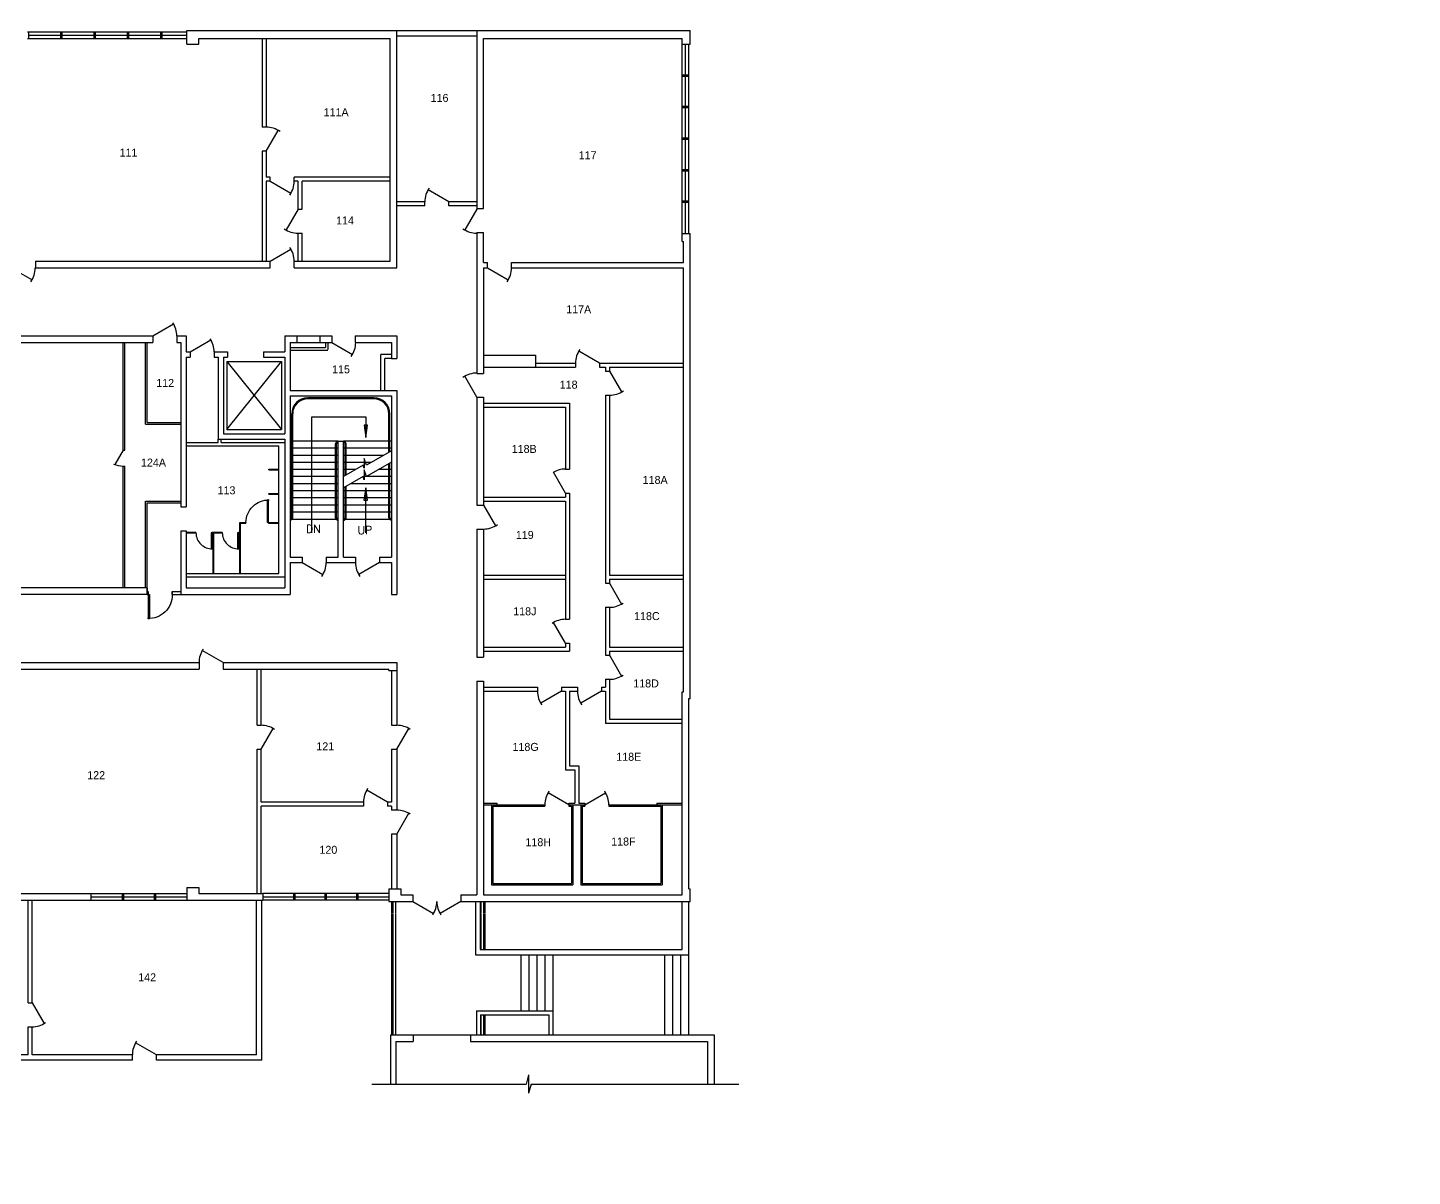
# Model space of a CAD drawing. Header units: inches. Extents: x -34849 to 37501, y -26482 to 39290.
# Drawn here: x 1881 to 3958, y 9055 to 10777 of the extents above; entities that cross this region are included whole.
import ezdxf
from ezdxf.enums import TextEntityAlignment as Align

# ---------------------------------------------------------------- set-up
doc = ezdxf.new("R2010")
doc.units = ezdxf.units.IN
doc.header["$MEASUREMENT"] = 0
doc.linetypes.add('HIDDEN', pattern=[0.125, 0.0625, -0.0625])
for name, color, linetype in [('035$02DOORS', 150, 'Continuous'), ('035$02LOD', 251, 'Continuous'), ('035$02OFFICE', 7, 'Continuous'), ('035$02OUT', 7, 'Continuous'), ('035$02WAL', 7, 'Continuous'), ('035$04OFF', 7, 'Continuous')]:
    doc.layers.add(name, color=color, linetype=linetype)
doc.styles.add('ROMANS', font='romans')

# ---------------------------------------------------------------- blocks, each defined once
blk = doc.blocks.new('OFFICE')
at = {"color": 2, "linetype": 'Continuous'}
blk.add_attdef('OFFICE', text='', height=12, dxfattribs=at).set_placement((0, 0), align=Align.MIDDLE)

msp = doc.modelspace()

# ---------------------------------------------------------------- linework, layer by layer
at = {"layer": '035$02DOORS'}
for p, q in [((2238.9, 10592.1, 0), (2256.9, 10623.3, 0)), ((2244.9, 10547.1, 0), (2276.1, 10529.1, 0)), ((2512.9, 10516.1, 0), (2481.7, 10534.1, 0)), ((2286.9, 10505.1, 0), (2268.9, 10474, 0)), ((2554.9, 10505.2, 0), (2536.9, 10474.1, 0)), ((2244.9, 10427.1, 0), (2276.1, 10445.1, 0)), ((1856.5, 10417.1, 0), (1887.7, 10399.1, 0)), ((2570.9, 10417.1, 0), (2602.1, 10399.1, 0)), ((2068.9, 10315.1, 0), (2100.1, 10333.1, 0)), ((2124.9, 10291.1, 0), (2156.1, 10309.1, 0)), ((2337.2, 10305.1, 0), (2368.4, 10287.1, 0)), ((2738.9, 10274.1, 0), (2707.7, 10292.1, 0)), ((2753.9, 10262.1, 0), (2771.9, 10231, 0)), ((2554.9, 10223.4, 0), (2536.9, 10254.5, 0)), ((2024.4, 10143.9, 0), (2011.9, 10122.2, 0)), ((2687.9, 10079.4, 0), (2669.9, 10110.5, 0)), ((2240.8, 10035.1, 0), (2240.8, 10069.1, 0)), ((2242.5, 10069.1, 0), (2240.8, 10069.1, 0)), ((2242.5, 10035.1, 0), (2242.5, 10069.1, 0)), ((2564.9, 10061.4, 0), (2582.9, 10030.2, 0)), ((2242.5, 10035.1, 0), (2240.8, 10035.1, 0)), ((2157.7, 10019.8, 0), (2156.5, 10019.8, 0)), ((2156.5, 10019.8, 0), (2156.5, 9995.8, 0)), ((2157.7, 10019.8, 0), (2157.7, 9995.8, 0)), ((2197.2, 10019.8, 0), (2196, 10019.8, 0)), ((2196, 10019.8, 0), (2196, 9995.8, 0)), ((2197.2, 10019.8, 0), (2197.2, 9995.8, 0)), ((2157.7, 9995.8, 0), (2156.5, 9995.8, 0)), ((2197.2, 9995.8, 0), (2196, 9995.8, 0)), ((2292.9, 9975.1, 0), (2324.1, 9957.1, 0)), ((2408.9, 9975.1, 0), (2377.7, 9957.1, 0)), ((2753.9, 9944.1, 0), (2771.9, 9913, 0)), ((2062.1, 9927.1, 0), (2062.1, 9891.1, 0)), ((2062.1, 9927.1, 0), (2063.9, 9927.1, 0)), ((2063.9, 9927.1, 0), (2063.9, 9891.1, 0)), ((2062.1, 9891.1, 0), (2063.9, 9891.1, 0)), ((2687.9, 9854.1, 0), (2669.9, 9885.3, 0)), ((2174.2, 9825.1, 0), (2143, 9843.1, 0)), ((2753.9, 9836.1, 0), (2771.9, 9805, 0)), ((2681.9, 9782.1, 0), (2650.7, 9764.1, 0)), ((2741.9, 9782.1, 0), (2710.7, 9764.1, 0)), ((2231.2, 9695.1, 0), (2249.2, 9726.3, 0)), ((2434.9, 9695.1, 0), (2452.9, 9726.3, 0)), ((2420.9, 9615.9, 0), (2389.7, 9633.9, 0)), ((2692.9, 9611.9, 0), (2661.7, 9629.9, 0)), ((2716.9, 9611.9, 0), (2748.1, 9629.9, 0)), ((2434.9, 9567.9, 0), (2452.9, 9599.1, 0)), ((2458.9, 9466.9, 0), (2490.1, 9448.9, 0)), ((2530.9, 9466.9, 0), (2499.7, 9448.9, 0)), ((1887.7, 9314.9, 0), (1905.7, 9283.7, 0)), ((2074.2, 9236.9, 0), (2043, 9254.9, 0))]:
    msp.add_line(p, q, dxfattribs=at)
for centre, start, end in [((2238.9, 10592.1, 0), 54.7411, 90), ((2244.9, 10547.1, 0), 324.7411, 0), ((2512.9, 10516.1, 0), 144.7411, 180), ((2286.9, 10505.1, 0), 234.7411, 270), ((2554.9, 10505.2, 0), 234.7411, 270), ((2244.9, 10427.1, 0), 0, 35.2589), ((1856.5, 10417.1, 0), 324.7411, 0), ((2570.9, 10417.1, 0), 324.7411, 0), ((2068.9, 10315.1, 0), 0, 33.1662), ((2124.9, 10291.1, 0), 0, 33.1662), ((2337.2, 10305.1, 0), 324.7411, 0), ((2738.9, 10274.1, 0), 144.7411, 180), ((2554.9, 10223.4, 0), 90, 125.2589), ((2753.9, 10262.1, 0), 270, 305.2589), ((2024.4, 10155.9, 0), 246.5644, 270), ((2687.9, 10079.4, 0), 90, 121.28), ((2564.9, 10061.4, 0), 270, 305.2589), ((2292.9, 9975.1, 0), 324.7411, 0), ((2408.9, 9975.1, 0), 180, 215.2589), ((2753.9, 9944.1, 0), 270, 304.2232), ((2687.9, 9854.1, 0), 90, 124.2232), ((2174.2, 9825.1, 0), 145.7768, 180), ((2753.9, 9836.1, 0), 270, 304.2232), ((2681.9, 9782.1, 0), 180, 214.2232), ((2741.9, 9782.1, 0), 180, 214.2232), ((2231.2, 9695.1, 0), 55.7768, 90), ((2434.9, 9695.1, 0), 55.7768, 90), ((2420.9, 9615.9, 0), 145.7768, 180), ((2692.9, 9611.9, 0), 145.7768, 180), ((2716.9, 9611.9, 0), 0, 34.2232), ((2434.9, 9567.9, 0), 55.7768, 90), ((2458.9, 9466.9, 0), 325.7768, 0), ((2530.9, 9466.9, 0), 180, 214.2232), ((1887.7, 9314.9, 0), 270, 304.2232), ((2074.2, 9236.9, 0), 145.7768, 180)]:
    msp.add_arc(centre, 36, start, end, dxfattribs=at)
at = {"layer": '035$02DOORS', "extrusion": (0, 0, -1)}
for centre, major_axis, start_param, end_param in [((2242.5, 10035.1, 0), (-24, 24), 5.497787, 7.098376), ((2062.1, 9927.1, 0), (25.5, 25.5), 0.785398, 2.385987)]:
    msp.add_ellipse(centre, major_axis=major_axis, ratio=1, start_param=start_param, end_param=end_param, dxfattribs=at)
at = {"layer": '035$02DOORS'}
for centre in [(2157.7, 10019.8, 0), (2197.2, 10019.8, 0)]:
    msp.add_ellipse(centre, major_axis=(-17, 17), ratio=1, start_param=0.785398, end_param=2.385987, dxfattribs=at)
at = {"layer": '035$02LOD'}
for p, q in [((1882.7, 10771.1, 0), (1930.7, 10771.1, 0)), ((1882.7, 10766.1, 0), (1930.7, 10766.1, 0)), ((1882.7, 10761.1, 0), (1930.7, 10761.1, 0)), ((1932.7, 10771.1, 0), (1980.7, 10771.1, 0)), ((1932.7, 10766.2, 0), (1980.7, 10766.2, 0)), ((1932.7, 10761.1, 0), (1980.7, 10761.1, 0)), ((1982.7, 10771.1, 0), (2030.7, 10771.1, 0)), ((1982.7, 10766.2, 0), (2030.7, 10766.2, 0)), ((1982.7, 10761.1, 0), (2030.7, 10761.1, 0)), ((2032.7, 10771.1, 0), (2080.7, 10771.1, 0)), ((2032.7, 10766.2, 0), (2080.7, 10766.2, 0)), ((2032.7, 10761.1, 0), (2080.7, 10761.1, 0)), ((2082.7, 10771.1, 0), (2119.9, 10771.1, 0)), ((2082.7, 10766.3, 0), (2119.7, 10766.3, 0)), ((2082.7, 10761.1, 0), (2119.9, 10761.1, 0)), ((2862.9, 10706.1, 0), (2862.9, 10752.4, 0)), ((2867.9, 10706.1, 0), (2867.9, 10752.4, 0)), ((2872.9, 10706.1, 0), (2872.9, 10752.4, 0)), ((2862.9, 10658.9, 0), (2862.9, 10704.1, 0)), ((2867.9, 10658.9, 0), (2867.9, 10704.1, 0)), ((2872.9, 10658.9, 0), (2872.9, 10704.1, 0)), ((2862.9, 10611.6, 0), (2862.9, 10656.9, 0)), ((2867.9, 10611.6, 0), (2867.9, 10656.9, 0)), ((2872.9, 10611.6, 0), (2872.9, 10656.9, 0)), ((2862.9, 10564.4, 0), (2862.9, 10609.6, 0)), ((2867.9, 10564.4, 0), (2867.9, 10609.6, 0)), ((2872.9, 10564.4, 0), (2872.9, 10609.6, 0)), ((2862.9, 10517.1, 0), (2862.9, 10562.4, 0)), ((2867.9, 10517.1, 0), (2867.9, 10562.4, 0)), ((2872.9, 10517.1, 0), (2872.9, 10562.4, 0)), ((2862.9, 10468.9, 0), (2862.9, 10515.1, 0)), ((2867.9, 10468.9, 0), (2867.9, 10515.1, 0)), ((2872.9, 10468.9, 0), (2872.9, 10515.1, 0)), ((2180.1, 10276.7, 0), (2261.8, 10276.7, 0)), ((2180.1, 10174.6, 0), (2261.8, 10276.7, 0)), ((2180.1, 10276.7, 0), (2261.8, 10174.6, 0)), ((2180.1, 10276.7, 0), (2180.1, 10174.6, 0)), ((2261.8, 10276.7, 0), (2261.8, 10174.6, 0)), ((2400.6, 10222.1, 0), (2301.2, 10222.1, 0)), ((2400.6, 10220.6, 0), (2301.2, 10220.6, 0)), ((2277.2, 10042.6, 0), (2277.2, 10198.1, 0)), ((2278.7, 10042, 0), (2278.7, 10198.1, 0)), ((2423.1, 10140.7, 0), (2423.1, 10198.1, 0)), ((2424.6, 10141.5, 0), (2424.6, 10198.1, 0)), ((2307.3, 10019.9, 0), (2307.3, 10193.8, 0)), ((2307.3, 10193.8, 0), (2388.2, 10193.8, 0)), ((2388.2, 10193.8, 0), (2388.2, 10162.8, 0)), ((2180.1, 10174.6, 0), (2261.8, 10174.6, 0)), ((2277.2, 10157.1, 0), (2274.9, 10157.1, 0)), ((2346.9, 10157.1, 0), (2278.7, 10157.1, 0)), ((2423.1, 10157.1, 0), (2354.9, 10157.1, 0)), ((2426.9, 10157.1, 0), (2424.6, 10157.1, 0)), ((2277.2, 10146.5, 0), (2274.9, 10146.5, 0)), ((2277.2, 10135.9, 0), (2274.9, 10135.9, 0)), ((2343.1, 10146.5, 0), (2278.7, 10146.5, 0)), ((2343.1, 10135.9, 0), (2278.7, 10135.9, 0)), ((2343.1, 10042.4, 0), (2343.1, 10153.4, 0)), ((2344.6, 10042.4, 0), (2344.6, 10153.4, 0)), ((2346.9, 10146.5, 0), (2344.6, 10146.5, 0)), ((2346.9, 10135.9, 0), (2344.6, 10135.9, 0)), ((2357.2, 10146.5, 0), (2354.9, 10146.5, 0)), ((2357.2, 10135.9, 0), (2354.9, 10135.9, 0)), ((2357.2, 10105.7, 0), (2357.2, 10153.4, 0)), ((2358.7, 10106.5, 0), (2358.7, 10153.4, 0)), ((2423.1, 10146.5, 0), (2358.7, 10146.5, 0)), ((2414.7, 10135.9, 0), (2358.7, 10135.9, 0)), ((2426.9, 10142.8, 0), (2389.2, 10121.4, 0)), ((2426.9, 10146.5, 0), (2424.6, 10146.5, 0)), ((2277.2, 10125.2, 0), (2274.9, 10125.2, 0)), ((2277.2, 10114.6, 0), (2274.9, 10114.6, 0)), ((2343.1, 10125.2, 0), (2278.7, 10125.2, 0)), ((2343.1, 10114.6, 0), (2278.7, 10114.6, 0)), ((2346.9, 10125.2, 0), (2344.6, 10125.2, 0)), ((2346.9, 10114.6, 0), (2344.6, 10114.6, 0)), ((2357.2, 10125.2, 0), (2354.9, 10125.2, 0)), ((2384.2, 10121.4, 0), (2354.9, 10104.3, 0)), ((2357.2, 10114.6, 0), (2354.9, 10114.6, 0)), ((2386, 10125.2, 0), (2358.7, 10125.2, 0)), ((2372.5, 10114.6, 0), (2358.7, 10114.6, 0)), ((2386, 10116.5, 0), (2384.2, 10121.4, 0)), ((2386, 10131.4, 0), (2386, 10116.5, 0)), ((2389.2, 10121.4, 0), (2386, 10131.4, 0)), ((2395.9, 10125.2, 0), (2388, 10125.2, 0)), ((2426.9, 10125.7, 0), (2389.2, 10104.3, 0)), ((2423.1, 10114.6, 0), (2407.4, 10114.6, 0)), ((2423.1, 10042, 0), (2423.1, 10123.5, 0)), ((2424.6, 10042.6, 0), (2424.6, 10124.4, 0)), ((2426.9, 10114.6, 0), (2424.6, 10114.6, 0)), ((2277.2, 10104, 0), (2274.9, 10104, 0)), ((2343.1, 10104, 0), (2278.7, 10104, 0)), ((2346.9, 10104, 0), (2344.6, 10104, 0)), ((2384.2, 10104.3, 0), (2354.9, 10087.2, 0)), ((2386, 10099.3, 0), (2384.2, 10104.3, 0)), ((2389.2, 10104.3, 0), (2386, 10114.2, 0)), ((2386, 10114.2, 0), (2386, 10099.3, 0)), ((2423.1, 10104, 0), (2386, 10104, 0)), ((2426.9, 10104, 0), (2424.6, 10104, 0)), ((2277.2, 10093.3, 0), (2274.9, 10093.3, 0)), ((2277.2, 10082.7, 0), (2274.9, 10082.7, 0)), ((2346.9, 10093.3, 0), (2278.7, 10093.3, 0)), ((2343.1, 10082.7, 0), (2278.7, 10082.7, 0)), ((2346.9, 10082.7, 0), (2344.6, 10082.7, 0)), ((2357.2, 10082.7, 0), (2354.9, 10082.7, 0)), ((2357.2, 10042.4, 0), (2357.2, 10088.5, 0)), ((2358.7, 10042.4, 0), (2358.7, 10089.4, 0)), ((2423.1, 10082.7, 0), (2358.7, 10082.7, 0)), ((2423.1, 10093.3, 0), (2365.5, 10093.3, 0)), ((2388.2, 10019.9, 0), (2388.2, 10087.3, 0)), ((2426.9, 10093.3, 0), (2424.6, 10093.3, 0)), ((2426.9, 10082.7, 0), (2424.6, 10082.7, 0)), ((2277.2, 10072.1, 0), (2274.9, 10072.1, 0)), ((2277.2, 10061.4, 0), (2274.9, 10061.4, 0)), ((2343.1, 10072.1, 0), (2278.7, 10072.1, 0)), ((2343.1, 10061.4, 0), (2278.7, 10061.4, 0)), ((2346.9, 10072.1, 0), (2344.6, 10072.1, 0)), ((2346.9, 10061.4, 0), (2344.6, 10061.4, 0)), ((2357.2, 10072.1, 0), (2354.9, 10072.1, 0)), ((2357.2, 10061.4, 0), (2354.9, 10061.4, 0)), ((2423.1, 10072.1, 0), (2358.7, 10072.1, 0)), ((2423.1, 10061.4, 0), (2358.7, 10061.4, 0)), ((2426.9, 10072.1, 0), (2424.6, 10072.1, 0)), ((2426.9, 10061.4, 0), (2424.6, 10061.4, 0)), ((2277.2, 10050.8, 0), (2274.9, 10050.8, 0)), ((2277.8, 10040.1, 0), (2343.9, 10040.1, 0)), ((2343.1, 10050.8, 0), (2278.7, 10050.8, 0)), ((2346.9, 10050.8, 0), (2344.6, 10050.8, 0)), ((2357.2, 10050.8, 0), (2354.9, 10050.8, 0)), ((2357.9, 10040.1, 0), (2424, 10040.1, 0)), ((2423.1, 10050.8, 0), (2358.7, 10050.8, 0)), ((2426.9, 10050.8, 0), (2424.6, 10050.8, 0)), ((1975.9, 9478.9, 0), (2022.9, 9478.9, 0)), ((1975.9, 9473.9, 0), (2022.9, 9473.9, 0)), ((2024.9, 9478.9, 0), (2070.9, 9478.9, 0)), ((2024.9, 9473.9, 0), (2070.9, 9473.9, 0)), ((2072.9, 9478.9, 0), (2119.9, 9478.9, 0)), ((2072.9, 9473.9, 0), (2119.9, 9473.9, 0)), ((2280.2, 9478.9, 0), (2233.9, 9478.9, 0)), ((2233.9, 9473.9, 0), (2280.2, 9473.9, 0)), ((2327.4, 9478.9, 0), (2282.2, 9478.9, 0)), ((2282.2, 9473.9, 0), (2327.4, 9473.9, 0)), ((2374.7, 9478.9, 0), (2329.4, 9478.9, 0)), ((2329.4, 9473.9, 0), (2374.7, 9473.9, 0)), ((2422.9, 9478.9, 0), (2376.7, 9478.9, 0)), ((2376.7, 9473.9, 0), (2422.9, 9473.9, 0)), ((1975.9, 9468.9, 0), (2022.9, 9468.9, 0)), ((2024.9, 9468.9, 0), (2070.9, 9468.9, 0)), ((2072.9, 9468.9, 0), (2119.9, 9468.9, 0)), ((2280.2, 9468.9, 0), (2233.9, 9468.9, 0)), ((2327.4, 9468.9, 0), (2282.2, 9468.9, 0)), ((2374.7, 9468.9, 0), (2329.4, 9468.9, 0)), ((2422.9, 9468.9, 0), (2376.7, 9468.9, 0)), ((2620.9, 9386.9, 0), (2620.9, 9302.9, 0)), ((2632.9, 9386.9, 0), (2632.9, 9302.9, 0)), ((2644.9, 9386.9, 0), (2644.9, 9302.9, 0)), ((2656.9, 9386.9, 0), (2656.9, 9302.9, 0)), ((2668.9, 9386.9, 0), (2668.9, 9302.9, 0)), ((2836.9, 9266.9, 0), (2836.9, 9386.9, 0)), ((2848.9, 9266.9, 0), (2848.9, 9386.9, 0)), ((2860.9, 9266.9, 0), (2860.9, 9386.9, 0)), ((2872.9, 9266.9, 0), (2872.9, 9386.9, 0)), ((2632.5, 9207.1, 0), (2628.9, 9192.9, 0)), ((2632.5, 9207.1, 0), (2632.5, 9179.3, 0)), ((2397.2, 9192.9, 0), (2628.9, 9192.9, 0)), ((2636.5, 9192.9, 0), (2632.5, 9179.3, 0)), ((2636.5, 9192.9, 0), (2674.6, 9192.9, 0)), ((2674.6, 9192.9, 0), (2948, 9192.9, 0))]:
    msp.add_line(p, q, dxfattribs=at)
at = {"layer": '035$02LOD', "linetype": 'Continuous'}
for p, q in [((2390.8, 10181.2, 0), (2385.7, 10181.2, 0)), ((2390.8, 10181.2, 0), (2385.7, 10181.2, 0)), ((2385.7, 10181.2, 0), (2388.2, 10162.8, 0)), ((2388.2, 10162.8, 0), (2390.8, 10181.2, 0)), ((2388.2, 10087.3, 0), (2385.6, 10068.9, 0)), ((2390.7, 10068.9, 0), (2388.2, 10087.3, 0)), ((2385.6, 10068.9, 0), (2390.7, 10068.9, 0)), ((2385.6, 10068.9, 0), (2390.7, 10068.9, 0))]:
    msp.add_line(p, q, dxfattribs=at)
at = {"layer": '035$02LOD'}
for centre, radius, start, end in [((2301.2, 10198.1, 0), 24, 90, 180), ((2301.2, 10198.1, 0), 22.5, 90, 180), ((2400.6, 10198.1, 0), 24, 0, 90), ((2400.6, 10198.1, 0), 22.5, 0, 90), ((2346.9, 10153.4, 0), 3.79, 90, 180), ((2354.9, 10153.4, 0), 3.79, 0, 90), ((2346.9, 10153.4, 0), 2.29, 90, 180), ((2354.9, 10153.4, 0), 2.29, 0, 90), ((2274.9, 10042.6, 0), 3.79, 270, 0), ((2274.9, 10042.6, 0), 2.29, 270, 0), ((2346.9, 10042.4, 0), 3.79, 180, 270), ((2346.9, 10042.4, 0), 2.29, 180, 270), ((2354.9, 10042.4, 0), 3.79, 270, 0), ((2354.9, 10042.4, 0), 2.29, 270, 0), ((2426.9, 10042.6, 0), 3.79, 180, 270), ((2426.9, 10042.6, 0), 2.29, 180, 270)]:
    msp.add_arc(centre, radius, start, end, dxfattribs=at)
at = {"layer": '035$02OUT'}
for p, q in [((1880.7, 10771.1, 0), (1882.7, 10771.1, 0)), ((1880.7, 10761.1, 0), (1882.7, 10761.1, 0)), ((1882.7, 10761.1, 0), (1882.7, 10771.1, 0)), ((1930.7, 10761.2, 0), (1930.7, 10771.1, 0)), ((1930.7, 10771.1, 0), (1932.7, 10771.1, 0)), ((1930.7, 10761.1, 0), (1932.7, 10761.1, 0)), ((1932.7, 10761.2, 0), (1932.7, 10771.1, 0)), ((1980.7, 10761.2, 0), (1980.7, 10771.1, 0)), ((1980.7, 10771.1, 0), (1982.7, 10771.1, 0)), ((1980.7, 10761.1, 0), (1982.7, 10761.1, 0)), ((1982.7, 10761.2, 0), (1982.7, 10771.1, 0)), ((2030.7, 10761.2, 0), (2030.7, 10771.1, 0)), ((2030.7, 10771.1, 0), (2032.7, 10771.1, 0)), ((2030.7, 10761.1, 0), (2032.7, 10761.1, 0)), ((2032.7, 10761.2, 0), (2032.7, 10771.1, 0)), ((2080.7, 10761.3, 0), (2080.7, 10771.1, 0)), ((2080.7, 10771.1, 0), (2082.7, 10771.1, 0)), ((2080.7, 10761.1, 0), (2082.7, 10761.1, 0)), ((2082.7, 10761.3, 0), (2082.7, 10771.1, 0)), ((2119.9, 10773.1, 0), (2434.9, 10773.1, 0)), ((2119.9, 10752.4, 0), (2119.9, 10773.1, 0)), ((2137.9, 10761.1, 0), (2424.9, 10761.1, 0)), ((2137.9, 10752.4, 0), (2137.9, 10761.1, 0)), ((2434.9, 10773.1, 0), (2554.9, 10773.1, 0)), ((2434.9, 10765.1, 0), (2554.9, 10765.1, 0)), ((2554.9, 10773.1, 0), (2874.9, 10773.1, 0)), ((2564.9, 10761.1, 0), (2862.9, 10761.1, 0)), ((2862.9, 10752.4, 0), (2862.9, 10761.1, 0)), ((2874.9, 10752.4, 0), (2874.9, 10773.1, 0)), ((2119.9, 10752.4, 0), (2137.9, 10752.4, 0)), ((2862.9, 10752.4, 0), (2874.9, 10752.4, 0)), ((2872.9, 10706.1, 0), (2862.9, 10706.1, 0)), ((2862.9, 10704.1, 0), (2862.9, 10706.1, 0)), ((2872.9, 10704.1, 0), (2862.9, 10704.1, 0)), ((2872.9, 10704.1, 0), (2872.9, 10706.1, 0)), ((2872.9, 10658.9, 0), (2862.9, 10658.9, 0)), ((2862.9, 10656.9, 0), (2862.9, 10658.9, 0)), ((2872.9, 10656.9, 0), (2862.9, 10656.9, 0)), ((2872.9, 10656.9, 0), (2872.9, 10658.9, 0)), ((2872.9, 10611.6, 0), (2862.9, 10611.6, 0)), ((2862.9, 10609.6, 0), (2862.9, 10611.6, 0)), ((2872.9, 10609.6, 0), (2862.9, 10609.6, 0)), ((2872.9, 10609.6, 0), (2872.9, 10611.6, 0)), ((2872.9, 10564.4, 0), (2862.9, 10564.4, 0)), ((2862.9, 10562.4, 0), (2862.9, 10564.4, 0)), ((2872.9, 10562.4, 0), (2862.9, 10562.4, 0)), ((2872.9, 10562.4, 0), (2872.9, 10564.4, 0)), ((2872.9, 10517.1, 0), (2862.9, 10517.1, 0)), ((2862.9, 10515.1, 0), (2862.9, 10517.1, 0)), ((2872.9, 10515.1, 0), (2862.9, 10515.1, 0)), ((2872.9, 10515.1, 0), (2872.9, 10517.1, 0)), ((2862.9, 10468.9, 0), (2874.9, 10468.9, 0)), ((2862.9, 10456.9, 0), (2862.9, 10468.9, 0)), ((2874.9, 9771.4, 0), (2874.9, 10468.9, 0)), ((2862.9, 10456.9, 0), (2864.9, 10456.9, 0)), ((2864.9, 10425.1, 0), (2864.9, 10456.9, 0)), ((2864.9, 9781.4, 0), (2864.9, 10417.1, 0)), ((2862.9, 9476.9, 0), (2862.9, 9781.4, 0)), ((2862.9, 9781.4, 0), (2864.9, 9781.4, 0)), ((2872.9, 9485.7, 0), (2872.9, 9771.4, 0)), ((2872.9, 9771.4, 0), (2874.9, 9771.4, 0)), ((1832.9, 9478.9, 0), (1975.9, 9478.9, 0)), ((1975.9, 9478.9, 0), (1975.9, 9468.9, 0)), ((2022.9, 9478.9, 0), (2022.9, 9468.9, 0)), ((2022.9, 9478.9, 0), (2024.9, 9478.9, 0)), ((2024.9, 9478.9, 0), (2024.9, 9468.9, 0)), ((2070.9, 9478.9, 0), (2070.9, 9468.9, 0)), ((2070.9, 9478.9, 0), (2072.9, 9478.9, 0)), ((2072.9, 9478.9, 0), (2072.9, 9468.9, 0)), ((2119.9, 9487.7, 0), (2119.9, 9468.9, 0)), ((2119.9, 9487.7, 0), (2137.9, 9487.7, 0)), ((2137.9, 9487.7, 0), (2137.9, 9478.9, 0)), ((2137.9, 9478.9, 0), (2233.9, 9478.9, 0)), ((2233.9, 9478.9, 0), (2233.9, 9468.9, 0)), ((2280.2, 9468.9, 0), (2280.2, 9478.9, 0)), ((2282.2, 9478.9, 0), (2280.2, 9478.9, 0)), ((2282.2, 9468.9, 0), (2282.2, 9478.9, 0)), ((2327.4, 9468.9, 0), (2327.4, 9478.9, 0)), ((2329.4, 9478.9, 0), (2327.4, 9478.9, 0)), ((2329.4, 9468.9, 0), (2329.4, 9478.9, 0)), ((2374.7, 9468.9, 0), (2374.7, 9478.9, 0)), ((2376.7, 9478.9, 0), (2374.7, 9478.9, 0)), ((2376.7, 9468.9, 0), (2376.7, 9478.9, 0)), ((2422.9, 9485.7, 0), (2440.9, 9485.7, 0)), ((2422.9, 9485.7, 0), (2422.9, 9466.9, 0)), ((2440.9, 9485.7, 0), (2440.9, 9476.9, 0)), ((2440.9, 9476.9, 0), (2458.9, 9476.9, 0)), ((2458.9, 9476.9, 0), (2458.9, 9466.9, 0)), ((2530.9, 9476.9, 0), (2554.9, 9476.9, 0)), ((2530.9, 9476.9, 0), (2530.9, 9466.9, 0)), ((2564.9, 9476.9, 0), (2862.9, 9476.9, 0)), ((2872.9, 9485.7, 0), (2874.9, 9485.7, 0)), ((2874.9, 9466.9, 0), (2874.9, 9485.7, 0)), ((1511.9, 9468.9, 0), (1975.9, 9468.9, 0)), ((2022.9, 9468.9, 0), (2024.9, 9468.9, 0)), ((2070.9, 9468.9, 0), (2072.9, 9468.9, 0)), ((2119.9, 9468.9, 0), (2233.9, 9468.9, 0)), ((2224.2, 9236.9, 0), (2224.2, 9468.9, 0)), ((2232.2, 9228.9, 0), (2232.2, 9468.9, 0)), ((2282.2, 9468.9, 0), (2280.2, 9468.9, 0)), ((2329.4, 9468.9, 0), (2327.4, 9468.9, 0)), ((2376.7, 9468.9, 0), (2374.7, 9468.9, 0)), ((2422.9, 9466.9, 0), (2458.9, 9466.9, 0)), ((2530.9, 9466.9, 0), (2874.9, 9466.9, 0)), ((2552.9, 9466.9, 0), (2552.9, 9386.9, 0)), ((2560, 9467, 0), (2560, 9394.9, 0)), ((2862.9, 9394.9, 0), (2862.9, 9466.9, 0)), ((2872.9, 9386.9, 0), (2872.9, 9466.9, 0)), ((2560, 9394.9, 0), (2862.9, 9394.9, 0)), ((2552.9, 9386.9, 0), (2872.9, 9386.9, 0)), ((2554.6, 9302.9, 0), (2668.9, 9302.9, 0)), ((2554.6, 9302.9, 0), (2554.6, 9266.9, 0)), ((2560.6, 9296.9, 0), (2662.9, 9296.9, 0)), ((2560.6, 9296.9, 0), (2560.6, 9266.9, 0)), ((2662.9, 9296.9, 0), (2662.9, 9266.9, 0)), ((2668.9, 9302.9, 0), (2668.9, 9266.9, 0)), ((2425.2, 9266.9, 0), (2566.9, 9266.9, 0)), ((2425.2, 9266.9, 0), (2425.2, 9192.9, 0)), ((2459.2, 9266.9, 0), (2459.2, 9256.9, 0)), ((2545.2, 9266.9, 0), (2545.2, 9256.9, 0)), ((2566.9, 9266.9, 0), (2668.9, 9266.9, 0)), ((2668.9, 9266.9, 0), (2910.9, 9266.9, 0)), ((2910.9, 9266.9, 0), (2910.9, 9192.9, 0)), ((2433.2, 9256.9, 0), (2433.2, 9192.9, 0)), ((2433.2, 9256.9, 0), (2459.2, 9256.9, 0)), ((2545.2, 9256.9, 0), (2690.1, 9256.9, 0)), ((2668.9, 9256.9, 0), (2900.9, 9256.9, 0)), ((2900.9, 9256.9, 0), (2900.9, 9192.9, 0)), ((1881.7, 9236.9, 0), (1759.7, 9236.9, 0)), ((2038.2, 9228.9, 0), (1759.7, 9228.9, 0)), ((2038.2, 9236.9, 0), (1887.7, 9236.9, 0)), ((2038.2, 9228.9, 0), (2038.2, 9236.9, 0)), ((2224.2, 9236.9, 0), (2074.2, 9236.9, 0)), ((2074.2, 9228.9, 0), (2074.2, 9236.9, 0)), ((2232.2, 9228.9, 0), (2074.2, 9228.9, 0))]:
    msp.add_line(p, q, dxfattribs=at)
at = {"layer": '035$02OUT', "linetype": 'HIDDEN'}
for p, q in [((2426.9, 9466.9, 0), (2426.9, 9266.9, 0)), ((2428.9, 9466.9, 0), (2428.9, 9266.9, 0)), ((2432.9, 9466.9, 0), (2432.9, 9266.9, 0)), ((2560.9, 9466.9, 0), (2560.9, 9394.9, 0)), ((2564.9, 9466.9, 0), (2564.9, 9394.9, 0)), ((2566.9, 9466.9, 0), (2566.9, 9394.9, 0)), ((2560.9, 9296.9, 0), (2560.9, 9266.9, 0)), ((2564.9, 9296.9, 0), (2564.9, 9266.9, 0)), ((2566.9, 9296.9, 0), (2566.9, 9266.9, 0))]:
    msp.add_line(p, q, dxfattribs=at)
at = {"layer": '035$02WAL'}
for p, q in [((2232.9, 10761.1, 0), (2232.9, 10628.1, 0)), ((2238.9, 10761.1, 0), (2238.9, 10628.1, 0)), ((2424.9, 10427.1, 0), (2424.9, 10761.1, 0)), ((2434.9, 10417.1, 0), (2434.9, 10773.1, 0)), ((2554.9, 10773.1, 0), (2554.9, 10506.1, 0)), ((2564.9, 10506.1, 0), (2564.9, 10761.1, 0)), ((2238.9, 10628.1, 0), (2232.9, 10628.1, 0)), ((2232.9, 10592.1, 0), (2232.9, 10427.1, 0)), ((2238.9, 10592.1, 0), (2232.9, 10592.1, 0)), ((2238.9, 10592.1, 0), (2238.9, 10553.1, 0)), ((2244.9, 10553.1, 0), (2238.9, 10553.1, 0)), ((2244.9, 10547.1, 0), (2244.9, 10553.1, 0)), ((2424.9, 10553.1, 0), (2280.9, 10553.1, 0)), ((2280.9, 10547.1, 0), (2280.9, 10553.1, 0)), ((2238.9, 10547.1, 0), (2238.9, 10427.1, 0)), ((2244.9, 10547.1, 0), (2238.9, 10547.1, 0)), ((2286.9, 10547.1, 0), (2280.9, 10547.1, 0)), ((2286.9, 10505.1, 0), (2286.9, 10547.1, 0)), ((2424.9, 10547.1, 0), (2292.9, 10547.1, 0)), ((2292.9, 10505.1, 0), (2292.9, 10547.1, 0)), ((2476.9, 10516.1, 0), (2434.9, 10516.1, 0)), ((2476.9, 10510.1, 0), (2434.9, 10510.1, 0)), ((2476.9, 10510.1, 0), (2476.9, 10516.1, 0)), ((2554.9, 10516.1, 0), (2512.9, 10516.1, 0)), ((2512.9, 10510.1, 0), (2512.9, 10516.1, 0)), ((2554.9, 10510.1, 0), (2512.9, 10510.1, 0)), ((2286.9, 10505.1, 0), (2292.9, 10505.1, 0)), ((2554.9, 10506.1, 0), (2564.9, 10506.1, 0)), ((2286.9, 10427.1, 0), (2286.9, 10469.1, 0)), ((2286.9, 10469.1, 0), (2292.9, 10469.1, 0)), ((2292.9, 10427.1, 0), (2292.9, 10469.1, 0)), ((2554.9, 10470.1, 0), (2554.9, 10258.5, 0)), ((2554.9, 10470.1, 0), (2564.9, 10470.1, 0)), ((2564.9, 10425.1, 0), (2564.9, 10470.1, 0)), ((1892.9, 10427.1, 0), (2244.9, 10427.1, 0)), ((1892.9, 10427.1, 0), (1892.9, 10417.1, 0)), ((2244.9, 10417.1, 0), (2244.9, 10427.1, 0)), ((2280.9, 10427.1, 0), (2424.9, 10427.1, 0)), ((2280.9, 10417.1, 0), (2280.9, 10427.1, 0)), ((1892.9, 10417.1, 0), (2244.9, 10417.1, 0)), ((2280.9, 10417.1, 0), (2434.9, 10417.1, 0)), ((2564.9, 10425.1, 0), (2570.9, 10425.1, 0)), ((2564.9, 10417.1, 0), (2564.9, 10258.5, 0)), ((2564.9, 10417.1, 0), (2570.9, 10417.1, 0)), ((2570.9, 10417.1, 0), (2570.9, 10425.1, 0)), ((2606.9, 10425.1, 0), (2864.9, 10425.1, 0)), ((2606.9, 10417.1, 0), (2606.9, 10425.1, 0)), ((2606.9, 10417.1, 0), (2864.9, 10417.1, 0)), ((1565.2, 10315.1, 0), (2068.9, 10315.1, 0)), ((1565.2, 10305.1, 0), (2068.9, 10305.1, 0)), ((2024.4, 10143.9, 0), (2024.4, 10305.1, 0)), ((2026.9, 10143.9, 0), (2026.9, 10305.1, 0)), ((2057.7, 10182.9, 0), (2057.7, 10305.1, 0)), ((2060.2, 10185.4, 0), (2060.2, 10305.1, 0)), ((2068.9, 10315.1, 0), (2068.9, 10305.1, 0)), ((2104.9, 10315.1, 0), (2118.9, 10315.1, 0)), ((2104.9, 10315.1, 0), (2104.9, 10305.1, 0)), ((2104.9, 10305.1, 0), (2110.9, 10305.1, 0)), ((2110.9, 10305.1, 0), (2110.9, 10058.9, 0)), ((2118.9, 10315.1, 0), (2118.9, 10291.1, 0)), ((2266.9, 10315.1, 0), (2284.9, 10315.1, 0)), ((2266.9, 10315.1, 0), (2266.9, 10291.1, 0)), ((2274.9, 10305.1, 0), (2274.9, 10233.1, 0)), ((2274.9, 10305.1, 0), (2284.9, 10305.1, 0)), ((2284.9, 10315.1, 0), (2319.2, 10315.1, 0)), ((2284.9, 10315.1, 0), (2284.9, 10305.1, 0)), ((2284.9, 10305.1, 0), (2319.2, 10305.1, 0)), ((2319.2, 10315.1, 0), (2337.2, 10315.1, 0)), ((2319.2, 10315.1, 0), (2319.2, 10305.1, 0)), ((2319.2, 10305.1, 0), (2337.2, 10305.1, 0)), ((2328.1, 10304.8, 0), (2328.1, 10297.9, 0)), ((2331.2, 10304.8, 0), (2331.2, 10294.8, 0)), ((2337.2, 10315.1, 0), (2337.2, 10305.1, 0)), ((2372.5, 10315.1, 0), (2434.9, 10315.1, 0)), ((2372.5, 10315.1, 0), (2372.5, 10305.1, 0)), ((2372.5, 10305.1, 0), (2426.9, 10305.1, 0)), ((2426.9, 10305.1, 0), (2426.9, 10281.1, 0)), ((2434.9, 10315.1, 0), (2434.9, 10281.1, 0)), ((2118.9, 10291.1, 0), (2124.9, 10291.1, 0)), ((2118.9, 10283.1, 0), (2118.9, 10058.9, 0)), ((2118.9, 10283.1, 0), (2124.9, 10283.1, 0)), ((2124.9, 10291.1, 0), (2124.9, 10283.1, 0)), ((2160.9, 10291.1, 0), (2180.9, 10291.1, 0)), ((2160.9, 10291.1, 0), (2160.9, 10283.1, 0)), ((2160.9, 10283.1, 0), (2166.9, 10283.1, 0)), ((2166.9, 10283.1, 0), (2166.9, 10160.1, 0)), ((2174.9, 10283.1, 0), (2174.9, 10168.1, 0)), ((2174.9, 10283.1, 0), (2180.9, 10283.1, 0)), ((2180.9, 10291.1, 0), (2180.9, 10283.1, 0)), ((2234.9, 10291.1, 0), (2266.9, 10291.1, 0)), ((2234.9, 10291.1, 0), (2234.9, 10283.1, 0)), ((2234.9, 10283.1, 0), (2266.9, 10283.1, 0)), ((2266.9, 10283.1, 0), (2266.9, 10168.1, 0)), ((2274.9, 10297.9, 0), (2328.1, 10297.9, 0)), ((2274.9, 10293.7, 0), (2331.2, 10293.7, 0)), ((2410.9, 10233.1, 0), (2410.9, 10287.1, 0)), ((2426.9, 10287.1, 0), (2410.9, 10287.1, 0)), ((2416.9, 10233.1, 0), (2416.9, 10281.1, 0)), ((2426.9, 10281.1, 0), (2416.9, 10281.1, 0)), ((2426.9, 10281.1, 0), (2434.9, 10281.1, 0)), ((2564.9, 10286.1, 0), (2642.9, 10286.1, 0)), ((2642.9, 10286.1, 0), (2642.9, 10268.1, 0)), ((2564.9, 10268.1, 0), (2702.9, 10268.1, 0)), ((2642.9, 10274.1, 0), (2702.9, 10274.1, 0)), ((2702.9, 10274.1, 0), (2702.9, 10268.1, 0)), ((2738.9, 10274.1, 0), (2864.9, 10274.1, 0)), ((2738.9, 10274.1, 0), (2738.9, 10268.1, 0)), ((2738.9, 10268.1, 0), (2747.9, 10268.1, 0)), ((2747.9, 10268.1, 0), (2747.9, 10262.1, 0)), ((2747.9, 10262.1, 0), (2753.9, 10262.1, 0)), ((2753.9, 10268.1, 0), (2864.9, 10268.1, 0)), ((2753.9, 10268.1, 0), (2753.9, 10262.1, 0)), ((2554.9, 10258.5, 0), (2564.9, 10258.5, 0)), ((2274.9, 10233.1, 0), (2434.9, 10233.1, 0)), ((2274.9, 10225.1, 0), (2274.9, 9983.1, 0)), ((2274.9, 10225.1, 0), (2426.9, 10225.1, 0)), ((2426.9, 10225.1, 0), (2426.9, 9983.1, 0)), ((2434.9, 10233.1, 0), (2434.9, 9927.1, 0)), ((2554.9, 10223.4, 0), (2554.9, 10061.4, 0)), ((2554.9, 10223.4, 0), (2564.9, 10223.4, 0)), ((2564.9, 10223.4, 0), (2564.9, 10061.4, 0)), ((2747.9, 10226.1, 0), (2747.9, 9944.1, 0)), ((2747.9, 10226.1, 0), (2753.9, 10226.1, 0)), ((2753.9, 10226.1, 0), (2753.9, 9956.1, 0)), ((2564.9, 10214.1, 0), (2693.9, 10214.1, 0)), ((2564.9, 10208.1, 0), (2687.9, 10208.1, 0)), ((2687.9, 10208.1, 0), (2687.9, 10115.4, 0)), ((2693.9, 10214.1, 0), (2693.9, 10115.4, 0)), ((2057.7, 10182.9, 0), (2110.9, 10182.9, 0)), ((2060.2, 10185.4, 0), (2110.9, 10185.4, 0)), ((2166.9, 10155.1, 0), (2166.9, 10160.1, 0)), ((2166.9, 10160.1, 0), (2266.9, 10160.1, 0)), ((2171.6, 10155.1, 0), (2171.6, 10160.1, 0)), ((2174.9, 10168.1, 0), (2266.9, 10168.1, 0)), ((2266.9, 10160.1, 0), (2266.9, 9937.1, 0)), ((2346.9, 9983.1, 0), (2346.9, 10157.1, 0)), ((2346.9, 10157.1, 0), (2354.9, 10157.1, 0)), ((2354.9, 9983.1, 0), (2354.9, 10157.1, 0)), ((2024.4, 10143.9, 0), (2026.9, 10143.9, 0)), ((2118.9, 10155.1, 0), (2166.9, 10155.1, 0)), ((2118.9, 10150.4, 0), (2257.9, 10150.4, 0)), ((2171.6, 10155.1, 0), (2266.9, 10155.1, 0)), ((2257.9, 9958.9, 0), (2257.9, 10150.4, 0)), ((2024.4, 9937.1, 0), (2024.4, 10119.9, 0)), ((2024.4, 10119.9, 0), (2026.9, 10119.9, 0)), ((2026.9, 9937.1, 0), (2026.9, 10119.9, 0)), ((2242.9, 10114.2, 0), (2242.9, 10115.2, 0)), ((2242.9, 10115.2, 0), (2257.4, 10115.2, 0)), ((2257.4, 10114.2, 0), (2257.4, 10115.2, 0)), ((2687.9, 10115.4, 0), (2693.9, 10115.4, 0)), ((2242.9, 10114.2, 0), (2257.4, 10114.2, 0)), ((2242.9, 10077.9, 0), (2242.9, 10078.9, 0)), ((2242.9, 10078.9, 0), (2257.4, 10078.9, 0)), ((2242.9, 10077.9, 0), (2257.4, 10077.9, 0)), ((2257.4, 10077.9, 0), (2257.4, 10078.9, 0)), ((2564.9, 10073.4, 0), (2687.9, 10073.4, 0)), ((2687.9, 10079.4, 0), (2687.9, 10073.4, 0)), ((2687.9, 10079.4, 0), (2693.9, 10079.4, 0)), ((2693.9, 10079.4, 0), (2693.9, 9890.1, 0)), ((2057.7, 9937.1, 0), (2057.7, 10067.4, 0)), ((2057.7, 10067.4, 0), (2110.9, 10067.4, 0)), ((2060.2, 9935.3, 0), (2060.2, 10064.9, 0)), ((2060.2, 10064.9, 0), (2110.9, 10064.9, 0)), ((2110.9, 10058.9, 0), (2118.9, 10058.9, 0)), ((2110.9, 10058.9, 0), (2118.9, 10058.9, 0)), ((2554.9, 10061.4, 0), (2564.9, 10061.4, 0)), ((2564.9, 10067.4, 0), (2687.9, 10067.4, 0)), ((2687.9, 10067.4, 0), (2687.9, 9890.1, 0)), ((2199.3, 10034.1, 0), (2199.3, 10035.1, 0)), ((2199.3, 10035.1, 0), (2208.6, 10035.1, 0)), ((2199.3, 10034.1, 0), (2208.6, 10034.1, 0)), ((2199.3, 9958.9, 0), (2199.3, 10033.8, 0)), ((2199.3, 10033.8, 0), (2200.3, 10033.8, 0)), ((2200.3, 9958.9, 0), (2200.3, 10033.8, 0)), ((2242.5, 10035.1, 0), (2257.9, 10035.1, 0)), ((2242.5, 10034.1, 0), (2257.9, 10034.1, 0)), ((2110.9, 10022.9, 0), (2110.9, 9927.1, 0)), ((2110.9, 10022.9, 0), (2118.9, 10022.9, 0)), ((2110.9, 10022.9, 0), (2118.9, 10022.9, 0)), ((2118.9, 10022.9, 0), (2118.9, 9937.1, 0)), ((2118.9, 10020.8, 0), (2133.6, 10020.8, 0)), ((2118.9, 10019.8, 0), (2133.6, 10019.8, 0)), ((2133.6, 10019.8, 0), (2133.6, 10020.8, 0)), ((2157.7, 10019.8, 0), (2157.7, 10020.8, 0)), ((2157.7, 10020.8, 0), (2173.1, 10020.8, 0)), ((2157.7, 10019.8, 0), (2173.1, 10019.8, 0)), ((2159.5, 9958.9, 0), (2159.5, 10019.8, 0)), ((2159.5, 10019.6, 0), (2160.5, 10019.6, 0)), ((2160.5, 9958.9, 0), (2160.5, 10019.8, 0)), ((2173.1, 10019.8, 0), (2173.1, 10020.8, 0)), ((2197.3, 10020.8, 0), (2199.3, 10020.8, 0)), ((2197.3, 10019.8, 0), (2197.3, 10020.8, 0)), ((2197.3, 10019.8, 0), (2199.3, 10019.8, 0)), ((2554.9, 10025.4, 0), (2554.9, 9833.1, 0)), ((2554.9, 10025.4, 0), (2564.9, 10025.4, 0)), ((2564.9, 10025.4, 0), (2564.9, 9833.1, 0)), ((2274.9, 9983.1, 0), (2292.9, 9983.1, 0)), ((2274.9, 9975.1, 0), (2274.9, 9927.1, 0)), ((2274.9, 9975.1, 0), (2292.9, 9975.1, 0)), ((2292.9, 9983.1, 0), (2292.9, 9975.1, 0)), ((2328.9, 9983.1, 0), (2346.9, 9983.1, 0)), ((2328.9, 9983.1, 0), (2328.9, 9975.1, 0)), ((2328.9, 9975.1, 0), (2372.9, 9975.1, 0)), ((2354.9, 9983.1, 0), (2372.9, 9983.1, 0)), ((2372.9, 9983.1, 0), (2372.9, 9975.1, 0)), ((2408.9, 9983.1, 0), (2426.9, 9983.1, 0)), ((2408.9, 9983.1, 0), (2408.9, 9975.1, 0)), ((2408.9, 9975.1, 0), (2426.9, 9975.1, 0)), ((2426.9, 9975.1, 0), (2426.9, 9927.1, 0)), ((2118.9, 9958.9, 0), (2257.9, 9958.9, 0)), ((2118.9, 9953.9, 0), (2266.9, 9953.9, 0)), ((2564.9, 9956.1, 0), (2687.9, 9956.1, 0)), ((2564.9, 9950.1, 0), (2687.9, 9950.1, 0)), ((2753.9, 9956.1, 0), (2864.9, 9956.1, 0)), ((2753.9, 9950.1, 0), (2864.9, 9950.1, 0)), ((2753.9, 9950.1, 0), (2753.9, 9944.1, 0)), ((2060.2, 9937.1, 0), (1700.2, 9937.1, 0)), ((2060.2, 9937.1, 0), (2060.2, 9927.1, 0)), ((2060.2, 9927.1, 0), (2060.2, 9935.1, 0)), ((2060.2, 9931.8, 0), (2062.1, 9931.8, 0)), ((2098.1, 9931.8, 0), (2110.9, 9931.8, 0)), ((2118.9, 9937.1, 0), (2266.9, 9937.1, 0)), ((2747.9, 9944.1, 0), (2753.9, 9944.1, 0)), ((2060.2, 9927.1, 0), (1700.2, 9927.1, 0)), ((2060.2, 9927.1, 0), (2062.1, 9927.1, 0)), ((2098.1, 9927.1, 0), (2110.9, 9927.1, 0)), ((2110.9, 9927.1, 0), (2274.9, 9927.1, 0)), ((2426.9, 9927.1, 0), (2434.9, 9927.1, 0)), ((2747.9, 9908.1, 0), (2747.9, 9836.1, 0)), ((2747.9, 9908.1, 0), (2753.9, 9908.1, 0)), ((2753.9, 9908.1, 0), (2753.9, 9848.1, 0)), ((2687.9, 9890.1, 0), (2693.9, 9890.1, 0)), ((2564.9, 9848.1, 0), (2687.9, 9848.1, 0)), ((2687.9, 9854.1, 0), (2687.9, 9848.1, 0)), ((2687.9, 9854.1, 0), (2693.9, 9854.1, 0)), ((2693.9, 9854.1, 0), (2693.9, 9842.1, 0)), ((2753.9, 9848.1, 0), (2864.9, 9848.1, 0)), ((1711.9, 9825.1, 0), (2138.2, 9825.1, 0)), ((2138.2, 9825.1, 0), (2138.2, 9815.1, 0)), ((2174.2, 9825.1, 0), (2434.9, 9825.1, 0)), ((2174.2, 9825.1, 0), (2174.2, 9815.1, 0)), ((2434.9, 9825.1, 0), (2434.9, 9813.1, 0)), ((2554.9, 9833.1, 0), (2564.9, 9833.1, 0)), ((2564.9, 9842.1, 0), (2693.9, 9842.1, 0)), ((2747.9, 9836.1, 0), (2753.9, 9836.1, 0)), ((2753.9, 9842.1, 0), (2864.9, 9842.1, 0)), ((2753.9, 9842.1, 0), (2753.9, 9836.1, 0)), ((1711.9, 9815.1, 0), (2138.2, 9815.1, 0)), ((2174.2, 9815.1, 0), (2422.9, 9815.1, 0)), ((2225.2, 9731.1, 0), (2225.2, 9815.1, 0)), ((2231.2, 9731.1, 0), (2231.2, 9815.1, 0)), ((2422.9, 9813.1, 0), (2422.9, 9815.1, 0)), ((2422.9, 9813.1, 0), (2434.9, 9813.1, 0)), ((2426.9, 9813.1, 0), (2426.9, 9731.1, 0)), ((2434.9, 9813.1, 0), (2434.9, 9731.1, 0)), ((2554.9, 9797.1, 0), (2554.9, 9476.9, 0)), ((2554.9, 9797.1, 0), (2564.9, 9797.1, 0)), ((2564.9, 9797.1, 0), (2564.9, 9476.9, 0)), ((2564.9, 9788.1, 0), (2645.9, 9788.1, 0)), ((2564.9, 9782.1, 0), (2645.9, 9782.1, 0)), ((2645.9, 9788.1, 0), (2645.9, 9782.1, 0)), ((2681.9, 9788.1, 0), (2705.9, 9788.1, 0)), ((2681.9, 9788.1, 0), (2681.9, 9782.1, 0)), ((2681.9, 9782.1, 0), (2687.9, 9782.1, 0)), ((2687.9, 9782.1, 0), (2687.9, 9664.1, 0)), ((2693.9, 9782.1, 0), (2693.9, 9670.1, 0)), ((2693.9, 9782.1, 0), (2705.9, 9782.1, 0)), ((2705.9, 9788.1, 0), (2705.9, 9782.1, 0)), ((2741.9, 9788.1, 0), (2747.9, 9788.1, 0)), ((2741.9, 9788.1, 0), (2741.9, 9782.1, 0)), ((2741.9, 9782.1, 0), (2747.9, 9782.1, 0)), ((2747.9, 9800.1, 0), (2747.9, 9788.1, 0)), ((2747.9, 9800.1, 0), (2753.9, 9800.1, 0)), ((2747.9, 9782.1, 0), (2747.9, 9734.1, 0)), ((2753.9, 9800.1, 0), (2753.9, 9740.1, 0)), ((2225.2, 9731.1, 0), (2231.2, 9731.1, 0)), ((2426.9, 9731.1, 0), (2434.9, 9731.1, 0)), ((2747.9, 9734.1, 0), (2862.9, 9734.1, 0)), ((2753.9, 9740.1, 0), (2862.9, 9740.1, 0)), ((2225.2, 9478.9, 0), (2225.2, 9695.1, 0)), ((2225.2, 9695.1, 0), (2231.2, 9695.1, 0)), ((2231.2, 9615.9, 0), (2231.2, 9695.1, 0)), ((2426.9, 9695.1, 0), (2426.9, 9615.9, 0)), ((2426.9, 9695.1, 0), (2434.9, 9695.1, 0)), ((2434.9, 9695.1, 0), (2434.9, 9603.9, 0)), ((2687.9, 9664.1, 0), (2701.9, 9664.1, 0)), ((2693.9, 9670.1, 0), (2707.9, 9670.1, 0)), ((2701.9, 9664.1, 0), (2701.9, 9614.4, 0)), ((2707.9, 9670.1, 0), (2707.9, 9614.4, 0)), ((2384.9, 9615.9, 0), (2231.2, 9615.9, 0)), ((2231.2, 9478.9, 0), (2231.2, 9609.9, 0)), ((2384.9, 9609.9, 0), (2231.2, 9609.9, 0)), ((2384.9, 9615.9, 0), (2384.9, 9609.9, 0)), ((2426.9, 9615.9, 0), (2420.9, 9615.9, 0)), ((2420.9, 9615.9, 0), (2420.9, 9609.9, 0)), ((2426.9, 9609.9, 0), (2420.9, 9609.9, 0)), ((2426.9, 9609.9, 0), (2426.9, 9603.9, 0)), ((2434.9, 9603.9, 0), (2426.9, 9603.9, 0)), ((2564.9, 9614.4, 0), (2584.9, 9614.4, 0)), ((2564.9, 9611.9, 0), (2584.9, 9611.9, 0)), ((2576.9, 9611.9, 0), (2576.9, 9491.9, 0)), ((2576.9, 9611.9, 0), (2656.9, 9611.9, 0)), ((2578.9, 9609.9, 0), (2578.9, 9493.9, 0)), ((2578.9, 9609.9, 0), (2656.9, 9609.9, 0)), ((2584.9, 9614.4, 0), (2584.9, 9611.9, 0)), ((2656.9, 9611.9, 0), (2656.9, 9609.9, 0)), ((2692.9, 9614.4, 0), (2701.9, 9614.4, 0)), ((2692.9, 9614.4, 0), (2692.9, 9609.9, 0)), ((2692.9, 9611.9, 0), (2716.9, 9611.9, 0)), ((2692.9, 9611.9, 0), (2698.9, 9611.9, 0)), ((2692.9, 9609.9, 0), (2696.9, 9609.9, 0)), ((2696.9, 9609.9, 0), (2696.9, 9493.9, 0)), ((2698.9, 9611.9, 0), (2698.9, 9491.9, 0)), ((2707.9, 9614.4, 0), (2716.9, 9614.4, 0)), ((2710.9, 9611.9, 0), (2716.9, 9611.9, 0)), ((2710.9, 9611.9, 0), (2710.9, 9491.9, 0)), ((2712.9, 9609.9, 0), (2716.9, 9609.9, 0)), ((2712.9, 9609.9, 0), (2712.9, 9493.9, 0)), ((2716.9, 9614.4, 0), (2716.9, 9609.9, 0)), ((2752.9, 9611.9, 0), (2752.9, 9609.9, 0)), ((2752.9, 9611.9, 0), (2832.9, 9611.9, 0)), ((2752.9, 9609.9, 0), (2830.9, 9609.9, 0)), ((2824.9, 9614.4, 0), (2862.9, 9614.4, 0)), ((2824.9, 9614.4, 0), (2824.9, 9611.9, 0)), ((2824.9, 9611.9, 0), (2862.9, 9611.9, 0)), ((2830.9, 9609.9, 0), (2830.9, 9493.9, 0)), ((2832.9, 9611.9, 0), (2832.9, 9491.9, 0)), ((2426.9, 9567.9, 0), (2426.9, 9485.7, 0)), ((2434.9, 9567.9, 0), (2426.9, 9567.9, 0)), ((2434.9, 9567.9, 0), (2434.9, 9485.7, 0)), ((2576.9, 9491.9, 0), (2698.9, 9491.9, 0)), ((2578.9, 9493.9, 0), (2696.9, 9493.9, 0)), ((2710.9, 9491.9, 0), (2832.9, 9491.9, 0)), ((2712.9, 9493.9, 0), (2830.9, 9493.9, 0)), ((1881.7, 9314.9, 0), (1881.7, 9468.9, 0)), ((1887.7, 9314.9, 0), (1887.7, 9468.9, 0)), ((1881.7, 9314.9, 0), (1887.7, 9314.9, 0)), ((1881.7, 9278.9, 0), (1887.7, 9278.9, 0)), ((1881.7, 9236.9, 0), (1881.7, 9278.9, 0)), ((1887.7, 9236.9, 0), (1887.7, 9278.9, 0))]:
    msp.add_line(p, q, dxfattribs=at)
for points in [[(2208.5, 10034.1, 0), (2208.5, 10035.1, 0), (2208.5, 10035.1, 80), (2208.5, 10034.1, 80)], [(2242.5, 10034.1, 0), (2242.5, 10035.1, 0), (2242.5, 10035.1, 80), (2242.5, 10034.1, 80)], [(2062.1, 9927.1, 0), (2062.1, 9931.8, 0), (2062.1, 9931.8, 80), (2062.1, 9927.1, 80)], [(2098.1, 9927.1, 0), (2098.1, 9931.8, 0), (2098.1, 9931.8, 80), (2098.1, 9927.1, 80)]]:
    msp.add_3dface(points, dxfattribs=at)
at = {"layer": '035$04OFF', "color": 1}
msp.add_circle((4615.6, 6404.2, 0), 32885.9, dxfattribs=at)

# ---------------------------------------------------------------- block references
at = {"layer": '035$02OFFICE', "color": 7}
ref = msp.add_blockref('OFFICE', (2499, 10672), dxfattribs=at)
ref.add_attrib('OFFICE', '116', dxfattribs={"layer": '0', "color": 7, "linetype": 'Continuous', "height": 12}).set_placement((2499, 10672), align=Align.MIDDLE)
ref = msp.add_blockref('OFFICE', (2343.8, 10650.6), dxfattribs=at)
ref.add_attrib('OFFICE', '111A', dxfattribs={"layer": '0', "color": 7, "linetype": 'Continuous', "height": 12}).set_placement((2343.8, 10650.6), align=Align.MIDDLE)
ref = msp.add_blockref('OFFICE', (2032.4, 10590), dxfattribs=at)
ref.add_attrib('OFFICE', '111', dxfattribs={"layer": '0', "color": 7, "linetype": 'Continuous', "height": 12}).set_placement((2032.4, 10590), align=Align.MIDDLE)
ref = msp.add_blockref('OFFICE', (2721.1, 10586.1), dxfattribs=at)
ref.add_attrib('OFFICE', '117', dxfattribs={"layer": '0', "color": 7, "linetype": 'Continuous', "height": 12}).set_placement((2721.1, 10586.1), align=Align.MIDDLE)
ref = msp.add_blockref('OFFICE', (2357.2, 10488.2), dxfattribs=at)
ref.add_attrib('OFFICE', '114', dxfattribs={"layer": '0', "color": 7, "linetype": 'Continuous', "height": 12}).set_placement((2357.2, 10488.2), align=Align.MIDDLE)
ref = msp.add_blockref('OFFICE', (2707.7, 10354.9), dxfattribs=at)
ref.add_attrib('OFFICE', '117A', dxfattribs={"layer": '0', "color": 7, "linetype": 'Continuous', "height": 12}).set_placement((2707.7, 10354.9), align=Align.MIDDLE)
ref = msp.add_blockref('OFFICE', (2351.2, 10264.9, 0), dxfattribs=at)
ref.add_attrib('OFFICE', '115', dxfattribs={"layer": '0', "color": 7, "linetype": 'Continuous', "height": 12}).set_placement((2351.2, 10264.9, 0), align=Align.MIDDLE)
ref = msp.add_blockref('OFFICE', (2087.4, 10244.5), dxfattribs=at)
ref.add_attrib('OFFICE', '112', dxfattribs={"layer": '0', "color": 7, "linetype": 'Continuous', "height": 12}).set_placement((2087.4, 10244.5), align=Align.MIDDLE)
ref = msp.add_blockref('OFFICE', (2692.6, 10242), dxfattribs=at)
ref.add_attrib('OFFICE', '118', dxfattribs={"layer": '0', "color": 7, "linetype": 'Continuous', "height": 12}).set_placement((2692.6, 10242), align=Align.MIDDLE)
ref = msp.add_blockref('OFFICE', (2626, 10145.6), dxfattribs=at)
ref.add_attrib('OFFICE', '118B', dxfattribs={"layer": '0', "color": 7, "linetype": 'Continuous', "height": 12}).set_placement((2626, 10145.6), align=Align.MIDDLE)
ref = msp.add_blockref('OFFICE', (2069.9, 10125.2), dxfattribs=at)
ref.add_attrib('OFFICE', '124A', dxfattribs={"layer": '0', "color": 7, "linetype": 'Continuous', "height": 12}).set_placement((2069.9, 10125.2), align=Align.MIDDLE)
ref = msp.add_blockref('OFFICE', (2822.4, 10099.1), dxfattribs=at)
ref.add_attrib('OFFICE', '118A', dxfattribs={"layer": '0', "color": 7, "linetype": 'Continuous', "height": 12}).set_placement((2822.4, 10099.1), align=Align.MIDDLE)
ref = msp.add_blockref('OFFICE', (2179.4, 10083.5, 0), dxfattribs=at)
ref.add_attrib('OFFICE', '113', dxfattribs={"layer": '0', "color": 7, "linetype": 'Continuous', "height": 12}).set_placement((2179.4, 10083.5, 0), align=Align.MIDDLE)
ref = msp.add_blockref('OFFICE', (2626.8, 10016.6, 0), dxfattribs=at)
ref.add_attrib('OFFICE', '119', dxfattribs={"layer": '0', "color": 7, "linetype": 'Continuous', "height": 12}).set_placement((2626.8, 10016.6, 0), align=Align.MIDDLE)
ref = msp.add_blockref('OFFICE', (2626.9, 9902.1), dxfattribs=at)
ref.add_attrib('OFFICE', '118J', dxfattribs={"layer": '0', "color": 7, "linetype": 'Continuous', "height": 12}).set_placement((2626.9, 9902.1), align=Align.MIDDLE)
ref = msp.add_blockref('OFFICE', (2810, 9894.9), dxfattribs=at)
ref.add_attrib('OFFICE', '118C', dxfattribs={"layer": '0', "color": 7, "linetype": 'Continuous', "height": 12}).set_placement((2810, 9894.9), align=Align.MIDDLE)
ref = msp.add_blockref('OFFICE', (2808.7, 9793.9), dxfattribs=at)
ref.add_attrib('OFFICE', '118D', dxfattribs={"layer": '0', "color": 7, "linetype": 'Continuous', "height": 12}).set_placement((2808.7, 9793.9), align=Align.MIDDLE)
ref = msp.add_blockref('OFFICE', (2327.5, 9699.6), dxfattribs=at)
ref.add_attrib('OFFICE', '121', dxfattribs={"layer": '0', "color": 7, "linetype": 'Continuous', "height": 12}).set_placement((2327.5, 9699.6), align=Align.MIDDLE)
ref = msp.add_blockref('OFFICE', (2628, 9698.7), dxfattribs=at)
ref.add_attrib('OFFICE', '118G', dxfattribs={"layer": '0', "color": 7, "linetype": 'Continuous', "height": 12}).set_placement((2628, 9698.7), align=Align.MIDDLE)
ref = msp.add_blockref('OFFICE', (2782.8, 9683.9), dxfattribs=at)
ref.add_attrib('OFFICE', '118E', dxfattribs={"layer": '0', "color": 7, "linetype": 'Continuous', "height": 12}).set_placement((2782.8, 9683.9), align=Align.MIDDLE)
ref = msp.add_blockref('OFFICE', (1983.9, 9656.4), dxfattribs=at)
ref.add_attrib('OFFICE', '122', dxfattribs={"layer": '0', "color": 7, "linetype": 'Continuous', "height": 12}).set_placement((1983.9, 9656.4), align=Align.MIDDLE)
ref = msp.add_blockref('OFFICE', (2647, 9555.8), dxfattribs=at)
ref.add_attrib('OFFICE', '118H', dxfattribs={"layer": '0', "color": 7, "linetype": 'Continuous', "height": 12}).set_placement((2647, 9555.8), align=Align.MIDDLE)
ref = msp.add_blockref('OFFICE', (2774.7, 9556.8), dxfattribs=at)
ref.add_attrib('OFFICE', '118F', dxfattribs={"layer": '0', "color": 7, "linetype": 'Continuous', "height": 12}).set_placement((2774.7, 9556.8), align=Align.MIDDLE)
ref = msp.add_blockref('OFFICE', (2332.2, 9544.4), dxfattribs=at)
ref.add_attrib('OFFICE', '120', dxfattribs={"layer": '0', "color": 7, "linetype": 'Continuous', "height": 12}).set_placement((2332.2, 9544.4), align=Align.MIDDLE)
ref = msp.add_blockref('OFFICE', (2060.4, 9353.2), dxfattribs=at)
ref.add_attrib('OFFICE', '142', dxfattribs={"layer": '0', "color": 7, "linetype": 'Continuous', "height": 12}).set_placement((2060.4, 9353.2), align=Align.MIDDLE)

# ---------------------------------------------------------------- texts
at = {"layer": '035$02LOD', "style": 'ROMANS'}
for s, p in [('DN', (2298.7, 10019.9, 0)), ('UP', (2376, 10017.9, 0))]:
    msp.add_text(s, height=12, dxfattribs=at).set_placement(p)

doc.saveas('drawing.dxf')
